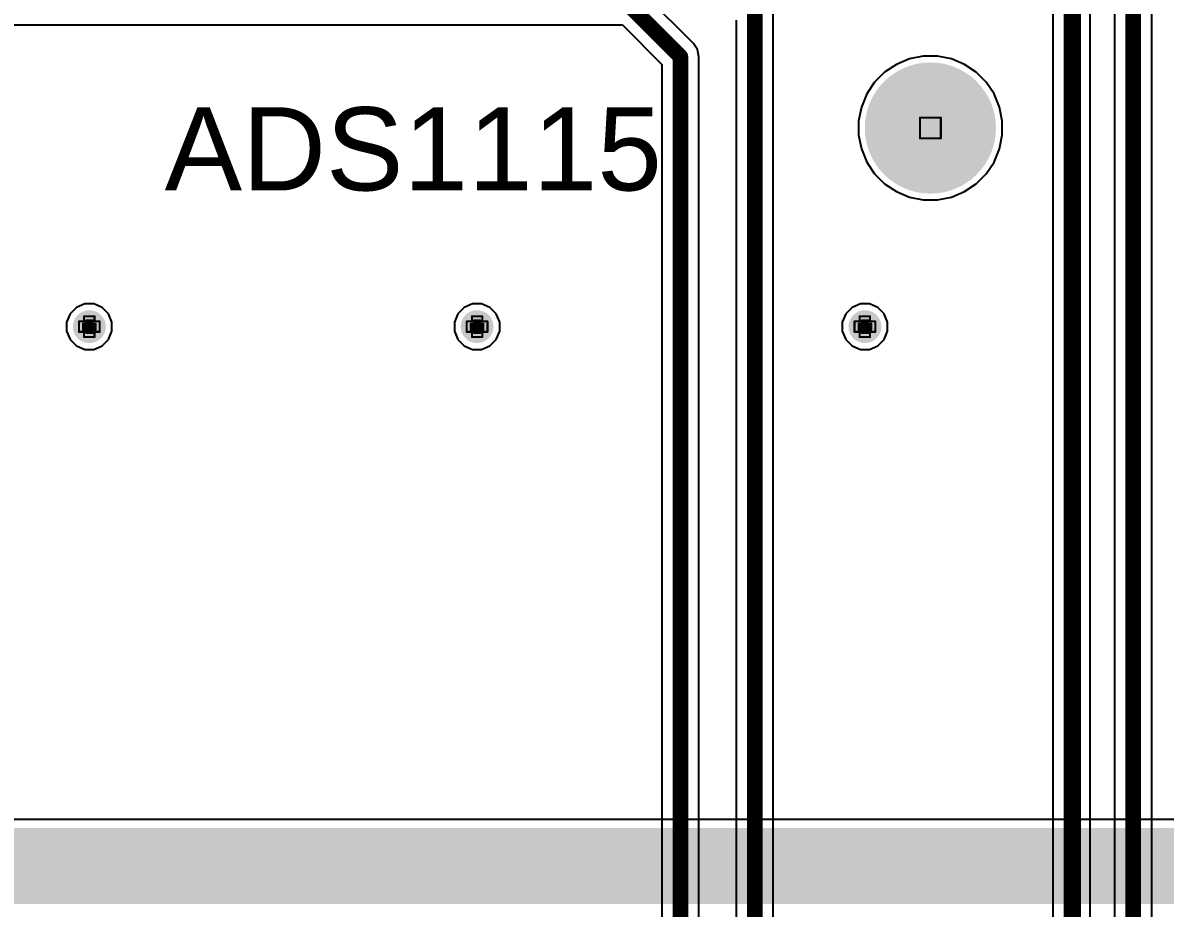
# Model space of a CAD drawing. Header units: inches. Extents: x -7 to 5163, y -3 to 5149.
# Drawn here: x 140.64 to 168.55, y 81.41 to 103.03 of the extents above; entities that cross this region are included whole.
import ezdxf

# ---------------------------------------------------------------- set-up
doc = ezdxf.new("R2010")
doc.units = ezdxf.units.IN
for name, color, linetype in [('Bottom Layer', 5, 'Continuous'), ('Bottom Solder', 6, 'Continuous'), ('Drill Drawing', 1, 'Continuous'), ('GND', 76, 'Continuous'), ('Multi-Layer', 9, 'Continuous'), ('Pad Holes', 156, 'Continuous'), ('PWR', 16, 'Continuous'), ('Top Layer', 1, 'Continuous'), ('Top Overlay', 2, 'Continuous'), ('Top Solder', 216, 'Continuous'), ('Via Holes', 16, 'Continuous')]:
    doc.layers.add(name, color=color, linetype=linetype)
doc.styles.add('Arial', font='', dxfattribs={"height": 0.2})
doc.styles.get('Arial').set_extended_font_data('Arial')

msp = doc.modelspace()

# ---------------------------------------------------------------- hatches: boundary and pattern name
at = {"layer": 'Bottom Layer'}
h = msp.add_hatch(color=5, dxfattribs=at)
edge = h.paths.add_edge_path()
edge.add_arc((162.814, 100.457), 1.5, 0, 360)
h = msp.add_hatch(color=5, dxfattribs=at)
edge = h.paths.add_edge_path()
edge.add_arc((142.265, 95.606), 0.3, 0, 360)
h = msp.add_hatch(color=5, dxfattribs=at)
edge = h.paths.add_edge_path()
edge.add_arc((151.74, 95.606), 0.3, 0, 360)
h = msp.add_hatch(color=5, dxfattribs=at)
edge = h.paths.add_edge_path()
edge.add_arc((161.214, 95.606), 0.3, 0, 360)
at = {"layer": 'Bottom Solder'}
h = msp.add_hatch(color=6, dxfattribs=at)
edge = h.paths.add_edge_path()
edge.add_arc((162.814, 100.457), 1.602, 0, 360)
h = msp.add_hatch(color=6, dxfattribs=at)
edge = h.paths.add_edge_path()
edge.add_arc((142.265, 95.606), 0.402, 0, 360)
h = msp.add_hatch(color=6, dxfattribs=at)
edge = h.paths.add_edge_path()
edge.add_arc((151.74, 95.606), 0.402, 0, 360)
h = msp.add_hatch(color=6, dxfattribs=at)
edge = h.paths.add_edge_path()
edge.add_arc((161.214, 95.606), 0.402, 0, 360)
at = {"layer": 'GND'}
h = msp.add_hatch(color=76, dxfattribs=at)
edge = h.paths.add_edge_path()
edge.add_arc((162.814, 100.457), 1.5, 0, 360)
h = msp.add_hatch(color=76, dxfattribs=at)
edge = h.paths.add_edge_path()
edge.add_arc((142.265, 95.606), 0.3, 0, 360)
h = msp.add_hatch(color=76, dxfattribs=at)
edge = h.paths.add_edge_path()
edge.add_arc((151.74, 95.606), 0.3, 0, 360)
h = msp.add_hatch(color=76, dxfattribs=at)
edge = h.paths.add_edge_path()
edge.add_arc((161.214, 95.606), 0.3, 0, 360)
at = {"layer": 'Multi-Layer'}
h = msp.add_hatch(color=9, dxfattribs=at)
edge = h.paths.add_edge_path()
edge.add_arc((162.814, 100.457), 1.5, 0, 360)
at = {"layer": 'Pad Holes'}
h = msp.add_hatch(color=7, dxfattribs=at)
edge = h.paths.add_edge_path()
edge.add_arc((162.814, 100.457), 1.5, 0, 360)
at = {"layer": 'PWR'}
h = msp.add_hatch(color=16, dxfattribs=at)
edge = h.paths.add_edge_path()
edge.add_arc((162.814, 100.457), 1.5, 0, 360)
h = msp.add_hatch(color=16, dxfattribs=at)
edge = h.paths.add_edge_path()
edge.add_arc((142.265, 95.606), 0.3, 0, 360)
h = msp.add_hatch(color=16, dxfattribs=at)
edge = h.paths.add_edge_path()
edge.add_arc((151.74, 95.606), 0.3, 0, 360)
h = msp.add_hatch(color=16, dxfattribs=at)
edge = h.paths.add_edge_path()
edge.add_arc((161.214, 95.606), 0.3, 0, 360)
at = {"layer": 'Top Layer'}
h = msp.add_hatch(color=1, dxfattribs=at)
edge = h.paths.add_edge_path()
edge.add_arc((162.814, 100.457), 1.5, 0, 360)
h = msp.add_hatch(color=1, dxfattribs=at)
edge = h.paths.add_edge_path()
edge.add_arc((142.265, 95.606), 0.3, 0, 360)
h = msp.add_hatch(color=1, dxfattribs=at)
edge = h.paths.add_edge_path()
edge.add_arc((151.74, 95.606), 0.3, 0, 360)
h = msp.add_hatch(color=1, dxfattribs=at)
edge = h.paths.add_edge_path()
edge.add_arc((161.214, 95.606), 0.3, 0, 360)
msp.add_hatch(color=1, dxfattribs=at).paths.add_polyline_path([(83.826, 81.509), (188.892, 81.509), (188.892, 83.363), (83.826, 83.363)])
at = {"layer": 'Top Solder'}
h = msp.add_hatch(color=216, dxfattribs=at)
edge = h.paths.add_edge_path()
edge.add_arc((162.814, 100.457), 1.602, 0, 360)
h = msp.add_hatch(color=216, dxfattribs=at)
edge = h.paths.add_edge_path()
edge.add_arc((142.265, 95.606), 0.402, 0, 360)
h = msp.add_hatch(color=216, dxfattribs=at)
edge = h.paths.add_edge_path()
edge.add_arc((151.74, 95.606), 0.402, 0, 360)
h = msp.add_hatch(color=216, dxfattribs=at)
edge = h.paths.add_edge_path()
edge.add_arc((161.214, 95.606), 0.402, 0, 360)
at = {"layer": 'Via Holes'}
h = msp.add_hatch(color=7, dxfattribs=at)
edge = h.paths.add_edge_path()
edge.add_arc((142.265, 95.606), 0.15, 0, 360)
h = msp.add_hatch(color=7, dxfattribs=at)
edge = h.paths.add_edge_path()
edge.add_arc((151.74, 95.606), 0.15, 0, 360)
h = msp.add_hatch(color=7, dxfattribs=at)
edge = h.paths.add_edge_path()
edge.add_arc((161.214, 95.606), 0.15, 0, 360)

# ---------------------------------------------------------------- linework, layer by layer
at = {"layer": 'Bottom Layer'}
for p, q in [((168.22, 36.652), (168.22, 106.119)), ((167.314, 105.932), (167.314, 36.652)), ((166.715, 35.475), (166.715, 104.767)), ((165.808, 104.579), (165.808, 35.287)), ((157.026, 102.519), (155.796, 103.749)), ((158.976, 40.674), (158.976, 103.275)), ((158.069, 103.088), (158.069, 40.486)), ((135.712, 102.976), (155.288, 102.976)), ((155.288, 102.976), (156.252, 102.011)), ((157.124, 102.372), (157.026, 102.519)), ((157.159, 102.199), (157.124, 102.372)), ((157.159, 39.951), (157.159, 102.199)), ((162.302, 102.144), (161.983, 102.011)), ((162.641, 102.211), (162.302, 102.144)), ((162.987, 102.211), (162.641, 102.211)), ((163.326, 102.144), (162.987, 102.211)), ((163.645, 102.011), (163.326, 102.144)), ((156.252, 102.011), (156.252, 39.763)), ((161.983, 102.011), (161.696, 101.819)), ((163.932, 101.819), (163.645, 102.011)), ((161.696, 101.819), (161.452, 101.575)), ((164.176, 101.575), (163.932, 101.819)), ((161.452, 101.575), (161.26, 101.288)), ((164.368, 101.288), (164.176, 101.575)), ((161.26, 101.288), (161.127, 100.969)), ((164.501, 100.969), (164.368, 101.288)), ((161.127, 100.969), (161.06, 100.63)), ((164.568, 100.63), (164.501, 100.969)), ((161.06, 100.63), (161.06, 100.284)), ((164.568, 100.284), (164.568, 100.63)), ((161.06, 100.284), (161.127, 99.945)), ((164.501, 99.945), (164.568, 100.284)), ((161.127, 99.945), (161.26, 99.626)), ((164.368, 99.626), (164.501, 99.945)), ((161.26, 99.626), (161.452, 99.339)), ((164.176, 99.339), (164.368, 99.626)), ((161.452, 99.339), (161.696, 99.095)), ((161.696, 99.095), (161.983, 98.903)), ((163.645, 98.903), (163.932, 99.095)), ((163.932, 99.095), (164.176, 99.339)), ((161.983, 98.903), (162.302, 98.77)), ((163.326, 98.77), (163.645, 98.903)), ((162.302, 98.77), (162.641, 98.703)), ((162.641, 98.703), (162.987, 98.703)), ((162.987, 98.703), (163.326, 98.77))]:
    msp.add_line(p, q, dxfattribs=at)
for points in [[(167.767, 36.322, 0.381, 0.381, 0), (167.767, 106.119, 0.381, 0.381, 0)], [(166.262, 35.287, 0.381, 0.381, 0), (166.262, 104.767, 0.381, 0.381, 0)], [(155.476, 103.429, 0.381, 0.381, 0), (156.706, 102.199, 0.381, 0.381, 0)], [(158.523, 40.486, 0.381, 0.381, 0), (158.523, 103.275, 0.381, 0.381, 0)], [(156.706, 39.763, 0.381, 0.381, 0), (156.706, 102.199, 0.381, 0.381, 0)]]:
    msp.add_lwpolyline(points, format="xyseb", dxfattribs=at)
msp.add_lwpolyline([(156.61, 102.199, 0.191, 0.191, 1), (156.801, 102.199, 0.191, 0.191, 1)], format="xyseb", close=True, dxfattribs=at)
msp.add_lwpolyline([(156.61, 102.199, 0.191, 0.191, 1), (156.801, 102.199, 0.191, 0.191, 1)], format="xyseb", close=True, dxfattribs=at)
at = {"layer": 'Drill Drawing'}
for points in [[(162.56, 100.711, 0.0508, 0.0508, 0), (163.068, 100.711, 0.0508, 0.0508, 0)], [(162.56, 100.203, 0.0508, 0.0508, 0), (162.56, 100.711, 0.0508, 0.0508, 0)], [(163.068, 100.203, 0.0508, 0.0508, 0), (163.068, 100.711, 0.0508, 0.0508, 0)], [(162.56, 100.203, 0.0508, 0.0508, 0), (163.068, 100.203, 0.0508, 0.0508, 0)], [(142.011, 95.479, 0.0508, 0.0508, 0), (142.011, 95.733, 0.0508, 0.0508, 0)], [(142.011, 95.733, 0.0508, 0.0508, 0), (142.138, 95.733, 0.0508, 0.0508, 0)], [(142.138, 95.733, 0.0508, 0.0508, 0), (142.138, 95.86, 0.0508, 0.0508, 0)], [(142.138, 95.86, 0.0508, 0.0508, 0), (142.392, 95.86, 0.0508, 0.0508, 0)], [(142.189, 95.682, 0.0508, 0.0508, 0), (142.189, 95.758, 0.0508, 0.0508, 0)], [(142.189, 95.758, 0.0508, 0.0508, 0), (142.342, 95.758, 0.0508, 0.0508, 0)], [(142.342, 95.682, 0.0508, 0.0508, 0), (142.342, 95.758, 0.0508, 0.0508, 0)], [(142.392, 95.733, 0.0508, 0.0508, 0), (142.392, 95.86, 0.0508, 0.0508, 0)], [(142.392, 95.733, 0.0508, 0.0508, 0), (142.519, 95.733, 0.0508, 0.0508, 0)], [(142.519, 95.479, 0.0508, 0.0508, 0), (142.519, 95.733, 0.0508, 0.0508, 0)], [(151.486, 95.479, 0.0508, 0.0508, 0), (151.486, 95.733, 0.0508, 0.0508, 0)], [(151.486, 95.733, 0.0508, 0.0508, 0), (151.613, 95.733, 0.0508, 0.0508, 0)], [(151.613, 95.733, 0.0508, 0.0508, 0), (151.613, 95.86, 0.0508, 0.0508, 0)], [(151.613, 95.86, 0.0508, 0.0508, 0), (151.867, 95.86, 0.0508, 0.0508, 0)], [(151.663, 95.682, 0.0508, 0.0508, 0), (151.663, 95.758, 0.0508, 0.0508, 0)], [(151.663, 95.758, 0.0508, 0.0508, 0), (151.816, 95.758, 0.0508, 0.0508, 0)], [(151.816, 95.682, 0.0508, 0.0508, 0), (151.816, 95.758, 0.0508, 0.0508, 0)], [(151.867, 95.733, 0.0508, 0.0508, 0), (151.867, 95.86, 0.0508, 0.0508, 0)], [(151.867, 95.733, 0.0508, 0.0508, 0), (151.994, 95.733, 0.0508, 0.0508, 0)], [(151.994, 95.479, 0.0508, 0.0508, 0), (151.994, 95.733, 0.0508, 0.0508, 0)], [(160.96, 95.479, 0.0508, 0.0508, 0), (160.96, 95.733, 0.0508, 0.0508, 0)], [(160.96, 95.733, 0.0508, 0.0508, 0), (161.087, 95.733, 0.0508, 0.0508, 0)], [(161.087, 95.733, 0.0508, 0.0508, 0), (161.087, 95.86, 0.0508, 0.0508, 0)], [(161.087, 95.86, 0.0508, 0.0508, 0), (161.341, 95.86, 0.0508, 0.0508, 0)], [(161.138, 95.682, 0.0508, 0.0508, 0), (161.138, 95.758, 0.0508, 0.0508, 0)], [(161.138, 95.758, 0.0508, 0.0508, 0), (161.29, 95.758, 0.0508, 0.0508, 0)], [(161.29, 95.682, 0.0508, 0.0508, 0), (161.29, 95.758, 0.0508, 0.0508, 0)], [(161.341, 95.733, 0.0508, 0.0508, 0), (161.341, 95.86, 0.0508, 0.0508, 0)], [(161.341, 95.733, 0.0508, 0.0508, 0), (161.468, 95.733, 0.0508, 0.0508, 0)], [(161.468, 95.479, 0.0508, 0.0508, 0), (161.468, 95.733, 0.0508, 0.0508, 0)], [(142.011, 95.479, 0.0508, 0.0508, 0), (142.138, 95.479, 0.0508, 0.0508, 0)], [(142.113, 95.529, 0.0508, 0.0508, 0), (142.113, 95.682, 0.0508, 0.0508, 0)], [(142.113, 95.682, 0.0508, 0.0508, 0), (142.189, 95.682, 0.0508, 0.0508, 0)], [(142.113, 95.529, 0.0508, 0.0508, 0), (142.189, 95.529, 0.0508, 0.0508, 0)], [(142.138, 95.352, 0.0508, 0.0508, 0), (142.138, 95.479, 0.0508, 0.0508, 0)], [(142.189, 95.453, 0.0508, 0.0508, 0), (142.189, 95.529, 0.0508, 0.0508, 0)], [(142.189, 95.453, 0.0508, 0.0508, 0), (142.342, 95.453, 0.0508, 0.0508, 0)], [(142.342, 95.682, 0.0508, 0.0508, 0), (142.418, 95.682, 0.0508, 0.0508, 0)], [(142.342, 95.529, 0.0508, 0.0508, 0), (142.418, 95.529, 0.0508, 0.0508, 0)], [(142.342, 95.453, 0.0508, 0.0508, 0), (142.342, 95.529, 0.0508, 0.0508, 0)], [(142.392, 95.479, 0.0508, 0.0508, 0), (142.519, 95.479, 0.0508, 0.0508, 0)], [(142.392, 95.352, 0.0508, 0.0508, 0), (142.392, 95.479, 0.0508, 0.0508, 0)], [(142.418, 95.529, 0.0508, 0.0508, 0), (142.418, 95.682, 0.0508, 0.0508, 0)], [(151.486, 95.479, 0.0508, 0.0508, 0), (151.613, 95.479, 0.0508, 0.0508, 0)], [(151.587, 95.529, 0.0508, 0.0508, 0), (151.587, 95.682, 0.0508, 0.0508, 0)], [(151.587, 95.682, 0.0508, 0.0508, 0), (151.663, 95.682, 0.0508, 0.0508, 0)], [(151.587, 95.529, 0.0508, 0.0508, 0), (151.663, 95.529, 0.0508, 0.0508, 0)], [(151.613, 95.352, 0.0508, 0.0508, 0), (151.613, 95.479, 0.0508, 0.0508, 0)], [(151.663, 95.453, 0.0508, 0.0508, 0), (151.663, 95.529, 0.0508, 0.0508, 0)], [(151.663, 95.453, 0.0508, 0.0508, 0), (151.816, 95.453, 0.0508, 0.0508, 0)], [(151.816, 95.682, 0.0508, 0.0508, 0), (151.892, 95.682, 0.0508, 0.0508, 0)], [(151.816, 95.529, 0.0508, 0.0508, 0), (151.892, 95.529, 0.0508, 0.0508, 0)], [(151.816, 95.453, 0.0508, 0.0508, 0), (151.816, 95.529, 0.0508, 0.0508, 0)], [(151.867, 95.479, 0.0508, 0.0508, 0), (151.994, 95.479, 0.0508, 0.0508, 0)], [(151.867, 95.352, 0.0508, 0.0508, 0), (151.867, 95.479, 0.0508, 0.0508, 0)], [(151.892, 95.529, 0.0508, 0.0508, 0), (151.892, 95.682, 0.0508, 0.0508, 0)], [(160.96, 95.479, 0.0508, 0.0508, 0), (161.087, 95.479, 0.0508, 0.0508, 0)], [(161.061, 95.529, 0.0508, 0.0508, 0), (161.061, 95.682, 0.0508, 0.0508, 0)], [(161.061, 95.682, 0.0508, 0.0508, 0), (161.138, 95.682, 0.0508, 0.0508, 0)], [(161.061, 95.529, 0.0508, 0.0508, 0), (161.138, 95.529, 0.0508, 0.0508, 0)], [(161.087, 95.352, 0.0508, 0.0508, 0), (161.087, 95.479, 0.0508, 0.0508, 0)], [(161.138, 95.453, 0.0508, 0.0508, 0), (161.138, 95.529, 0.0508, 0.0508, 0)], [(161.138, 95.453, 0.0508, 0.0508, 0), (161.29, 95.453, 0.0508, 0.0508, 0)], [(161.29, 95.682, 0.0508, 0.0508, 0), (161.366, 95.682, 0.0508, 0.0508, 0)], [(161.29, 95.529, 0.0508, 0.0508, 0), (161.366, 95.529, 0.0508, 0.0508, 0)], [(161.29, 95.453, 0.0508, 0.0508, 0), (161.29, 95.529, 0.0508, 0.0508, 0)], [(161.341, 95.479, 0.0508, 0.0508, 0), (161.468, 95.479, 0.0508, 0.0508, 0)], [(161.341, 95.352, 0.0508, 0.0508, 0), (161.341, 95.479, 0.0508, 0.0508, 0)], [(161.366, 95.529, 0.0508, 0.0508, 0), (161.366, 95.682, 0.0508, 0.0508, 0)], [(142.138, 95.352, 0.0508, 0.0508, 0), (142.392, 95.352, 0.0508, 0.0508, 0)], [(151.613, 95.352, 0.0508, 0.0508, 0), (151.867, 95.352, 0.0508, 0.0508, 0)], [(161.087, 95.352, 0.0508, 0.0508, 0), (161.341, 95.352, 0.0508, 0.0508, 0)]]:
    msp.add_lwpolyline(points, format="xyseb", dxfattribs=at)
for points in [[(162.547, 100.711, 0.0254, 0.0254, 1), (162.573, 100.711, 0.0254, 0.0254, 1)], [(162.547, 100.711, 0.0254, 0.0254, 1), (162.573, 100.711, 0.0254, 0.0254, 1)], [(163.055, 100.711, 0.0254, 0.0254, 1), (163.081, 100.711, 0.0254, 0.0254, 1)], [(163.055, 100.711, 0.0254, 0.0254, 1), (163.081, 100.711, 0.0254, 0.0254, 1)], [(162.547, 100.203, 0.0254, 0.0254, 1), (162.573, 100.203, 0.0254, 0.0254, 1)], [(162.547, 100.203, 0.0254, 0.0254, 1), (162.573, 100.203, 0.0254, 0.0254, 1)], [(163.055, 100.203, 0.0254, 0.0254, 1), (163.081, 100.203, 0.0254, 0.0254, 1)], [(163.055, 100.203, 0.0254, 0.0254, 1), (163.081, 100.203, 0.0254, 0.0254, 1)], [(141.999, 95.733, 0.0254, 0.0254, 1), (142.024, 95.733, 0.0254, 0.0254, 1)], [(141.999, 95.733, 0.0254, 0.0254, 1), (142.024, 95.733, 0.0254, 0.0254, 1)], [(142.126, 95.86, 0.0254, 0.0254, 1), (142.151, 95.86, 0.0254, 0.0254, 1)], [(142.126, 95.86, 0.0254, 0.0254, 1), (142.151, 95.86, 0.0254, 0.0254, 1)], [(142.126, 95.733, 0.0254, 0.0254, 1), (142.151, 95.733, 0.0254, 0.0254, 1)], [(142.126, 95.733, 0.0254, 0.0254, 1), (142.151, 95.733, 0.0254, 0.0254, 1)], [(142.177, 95.758, 0.0254, 0.0254, 1), (142.202, 95.758, 0.0254, 0.0254, 1)], [(142.177, 95.758, 0.0254, 0.0254, 1), (142.202, 95.758, 0.0254, 0.0254, 1)], [(142.329, 95.758, 0.0254, 0.0254, 1), (142.354, 95.758, 0.0254, 0.0254, 1)], [(142.329, 95.758, 0.0254, 0.0254, 1), (142.354, 95.758, 0.0254, 0.0254, 1)], [(142.38, 95.86, 0.0254, 0.0254, 1), (142.405, 95.86, 0.0254, 0.0254, 1)], [(142.38, 95.86, 0.0254, 0.0254, 1), (142.405, 95.86, 0.0254, 0.0254, 1)], [(142.38, 95.733, 0.0254, 0.0254, 1), (142.405, 95.733, 0.0254, 0.0254, 1)], [(142.38, 95.733, 0.0254, 0.0254, 1), (142.405, 95.733, 0.0254, 0.0254, 1)], [(142.507, 95.733, 0.0254, 0.0254, 1), (142.532, 95.733, 0.0254, 0.0254, 1)], [(142.507, 95.733, 0.0254, 0.0254, 1), (142.532, 95.733, 0.0254, 0.0254, 1)], [(151.473, 95.733, 0.0254, 0.0254, 1), (151.498, 95.733, 0.0254, 0.0254, 1)], [(151.473, 95.733, 0.0254, 0.0254, 1), (151.498, 95.733, 0.0254, 0.0254, 1)], [(151.6, 95.86, 0.0254, 0.0254, 1), (151.625, 95.86, 0.0254, 0.0254, 1)], [(151.6, 95.86, 0.0254, 0.0254, 1), (151.625, 95.86, 0.0254, 0.0254, 1)], [(151.6, 95.733, 0.0254, 0.0254, 1), (151.625, 95.733, 0.0254, 0.0254, 1)], [(151.6, 95.733, 0.0254, 0.0254, 1), (151.625, 95.733, 0.0254, 0.0254, 1)], [(151.651, 95.758, 0.0254, 0.0254, 1), (151.676, 95.758, 0.0254, 0.0254, 1)], [(151.651, 95.758, 0.0254, 0.0254, 1), (151.676, 95.758, 0.0254, 0.0254, 1)], [(151.803, 95.758, 0.0254, 0.0254, 1), (151.828, 95.758, 0.0254, 0.0254, 1)], [(151.803, 95.758, 0.0254, 0.0254, 1), (151.828, 95.758, 0.0254, 0.0254, 1)], [(151.854, 95.86, 0.0254, 0.0254, 1), (151.879, 95.86, 0.0254, 0.0254, 1)], [(151.854, 95.86, 0.0254, 0.0254, 1), (151.879, 95.86, 0.0254, 0.0254, 1)], [(151.854, 95.733, 0.0254, 0.0254, 1), (151.879, 95.733, 0.0254, 0.0254, 1)], [(151.854, 95.733, 0.0254, 0.0254, 1), (151.879, 95.733, 0.0254, 0.0254, 1)], [(151.981, 95.733, 0.0254, 0.0254, 1), (152.006, 95.733, 0.0254, 0.0254, 1)], [(151.981, 95.733, 0.0254, 0.0254, 1), (152.006, 95.733, 0.0254, 0.0254, 1)], [(160.947, 95.733, 0.0254, 0.0254, 1), (160.972, 95.733, 0.0254, 0.0254, 1)], [(160.947, 95.733, 0.0254, 0.0254, 1), (160.972, 95.733, 0.0254, 0.0254, 1)], [(161.074, 95.86, 0.0254, 0.0254, 1), (161.1, 95.86, 0.0254, 0.0254, 1)], [(161.074, 95.86, 0.0254, 0.0254, 1), (161.1, 95.86, 0.0254, 0.0254, 1)], [(161.074, 95.733, 0.0254, 0.0254, 1), (161.1, 95.733, 0.0254, 0.0254, 1)], [(161.074, 95.733, 0.0254, 0.0254, 1), (161.1, 95.733, 0.0254, 0.0254, 1)], [(161.125, 95.758, 0.0254, 0.0254, 1), (161.15, 95.758, 0.0254, 0.0254, 1)], [(161.125, 95.758, 0.0254, 0.0254, 1), (161.15, 95.758, 0.0254, 0.0254, 1)], [(161.277, 95.758, 0.0254, 0.0254, 1), (161.303, 95.758, 0.0254, 0.0254, 1)], [(161.277, 95.758, 0.0254, 0.0254, 1), (161.303, 95.758, 0.0254, 0.0254, 1)], [(161.328, 95.86, 0.0254, 0.0254, 1), (161.353, 95.86, 0.0254, 0.0254, 1)], [(161.328, 95.86, 0.0254, 0.0254, 1), (161.353, 95.86, 0.0254, 0.0254, 1)], [(161.328, 95.733, 0.0254, 0.0254, 1), (161.353, 95.733, 0.0254, 0.0254, 1)], [(161.328, 95.733, 0.0254, 0.0254, 1), (161.353, 95.733, 0.0254, 0.0254, 1)], [(161.455, 95.733, 0.0254, 0.0254, 1), (161.481, 95.733, 0.0254, 0.0254, 1)], [(161.455, 95.733, 0.0254, 0.0254, 1), (161.481, 95.733, 0.0254, 0.0254, 1)], [(141.999, 95.479, 0.0254, 0.0254, 1), (142.024, 95.479, 0.0254, 0.0254, 1)], [(141.999, 95.479, 0.0254, 0.0254, 1), (142.024, 95.479, 0.0254, 0.0254, 1)], [(142.1, 95.682, 0.0254, 0.0254, 1), (142.126, 95.682, 0.0254, 0.0254, 1)], [(142.1, 95.682, 0.0254, 0.0254, 1), (142.126, 95.682, 0.0254, 0.0254, 1)], [(142.1, 95.529, 0.0254, 0.0254, 1), (142.126, 95.529, 0.0254, 0.0254, 1)], [(142.1, 95.529, 0.0254, 0.0254, 1), (142.126, 95.529, 0.0254, 0.0254, 1)], [(142.126, 95.479, 0.0254, 0.0254, 1), (142.151, 95.479, 0.0254, 0.0254, 1)], [(142.126, 95.479, 0.0254, 0.0254, 1), (142.151, 95.479, 0.0254, 0.0254, 1)], [(142.177, 95.682, 0.0254, 0.0254, 1), (142.202, 95.682, 0.0254, 0.0254, 1)], [(142.177, 95.682, 0.0254, 0.0254, 1), (142.202, 95.682, 0.0254, 0.0254, 1)], [(142.177, 95.529, 0.0254, 0.0254, 1), (142.202, 95.529, 0.0254, 0.0254, 1)], [(142.177, 95.529, 0.0254, 0.0254, 1), (142.202, 95.529, 0.0254, 0.0254, 1)], [(142.177, 95.453, 0.0254, 0.0254, 1), (142.202, 95.453, 0.0254, 0.0254, 1)], [(142.177, 95.453, 0.0254, 0.0254, 1), (142.202, 95.453, 0.0254, 0.0254, 1)], [(142.329, 95.682, 0.0254, 0.0254, 1), (142.354, 95.682, 0.0254, 0.0254, 1)], [(142.329, 95.682, 0.0254, 0.0254, 1), (142.354, 95.682, 0.0254, 0.0254, 1)], [(142.329, 95.529, 0.0254, 0.0254, 1), (142.354, 95.529, 0.0254, 0.0254, 1)], [(142.329, 95.529, 0.0254, 0.0254, 1), (142.354, 95.529, 0.0254, 0.0254, 1)], [(142.329, 95.453, 0.0254, 0.0254, 1), (142.354, 95.453, 0.0254, 0.0254, 1)], [(142.329, 95.453, 0.0254, 0.0254, 1), (142.354, 95.453, 0.0254, 0.0254, 1)], [(142.38, 95.479, 0.0254, 0.0254, 1), (142.405, 95.479, 0.0254, 0.0254, 1)], [(142.38, 95.479, 0.0254, 0.0254, 1), (142.405, 95.479, 0.0254, 0.0254, 1)], [(142.405, 95.682, 0.0254, 0.0254, 1), (142.43, 95.682, 0.0254, 0.0254, 1)], [(142.405, 95.682, 0.0254, 0.0254, 1), (142.43, 95.682, 0.0254, 0.0254, 1)], [(142.405, 95.529, 0.0254, 0.0254, 1), (142.43, 95.529, 0.0254, 0.0254, 1)], [(142.405, 95.529, 0.0254, 0.0254, 1), (142.43, 95.529, 0.0254, 0.0254, 1)], [(142.507, 95.479, 0.0254, 0.0254, 1), (142.532, 95.479, 0.0254, 0.0254, 1)], [(142.507, 95.479, 0.0254, 0.0254, 1), (142.532, 95.479, 0.0254, 0.0254, 1)], [(151.473, 95.479, 0.0254, 0.0254, 1), (151.498, 95.479, 0.0254, 0.0254, 1)], [(151.473, 95.479, 0.0254, 0.0254, 1), (151.498, 95.479, 0.0254, 0.0254, 1)], [(151.575, 95.682, 0.0254, 0.0254, 1), (151.6, 95.682, 0.0254, 0.0254, 1)], [(151.575, 95.682, 0.0254, 0.0254, 1), (151.6, 95.682, 0.0254, 0.0254, 1)], [(151.575, 95.529, 0.0254, 0.0254, 1), (151.6, 95.529, 0.0254, 0.0254, 1)], [(151.575, 95.529, 0.0254, 0.0254, 1), (151.6, 95.529, 0.0254, 0.0254, 1)], [(151.6, 95.479, 0.0254, 0.0254, 1), (151.625, 95.479, 0.0254, 0.0254, 1)], [(151.6, 95.479, 0.0254, 0.0254, 1), (151.625, 95.479, 0.0254, 0.0254, 1)], [(151.651, 95.682, 0.0254, 0.0254, 1), (151.676, 95.682, 0.0254, 0.0254, 1)], [(151.651, 95.682, 0.0254, 0.0254, 1), (151.676, 95.682, 0.0254, 0.0254, 1)], [(151.651, 95.529, 0.0254, 0.0254, 1), (151.676, 95.529, 0.0254, 0.0254, 1)], [(151.651, 95.529, 0.0254, 0.0254, 1), (151.676, 95.529, 0.0254, 0.0254, 1)], [(151.651, 95.453, 0.0254, 0.0254, 1), (151.676, 95.453, 0.0254, 0.0254, 1)], [(151.651, 95.453, 0.0254, 0.0254, 1), (151.676, 95.453, 0.0254, 0.0254, 1)], [(151.803, 95.682, 0.0254, 0.0254, 1), (151.828, 95.682, 0.0254, 0.0254, 1)], [(151.803, 95.682, 0.0254, 0.0254, 1), (151.828, 95.682, 0.0254, 0.0254, 1)], [(151.803, 95.529, 0.0254, 0.0254, 1), (151.828, 95.529, 0.0254, 0.0254, 1)], [(151.803, 95.529, 0.0254, 0.0254, 1), (151.828, 95.529, 0.0254, 0.0254, 1)], [(151.803, 95.453, 0.0254, 0.0254, 1), (151.828, 95.453, 0.0254, 0.0254, 1)], [(151.803, 95.453, 0.0254, 0.0254, 1), (151.828, 95.453, 0.0254, 0.0254, 1)], [(151.854, 95.479, 0.0254, 0.0254, 1), (151.879, 95.479, 0.0254, 0.0254, 1)], [(151.854, 95.479, 0.0254, 0.0254, 1), (151.879, 95.479, 0.0254, 0.0254, 1)], [(151.879, 95.682, 0.0254, 0.0254, 1), (151.905, 95.682, 0.0254, 0.0254, 1)], [(151.879, 95.682, 0.0254, 0.0254, 1), (151.905, 95.682, 0.0254, 0.0254, 1)], [(151.879, 95.529, 0.0254, 0.0254, 1), (151.905, 95.529, 0.0254, 0.0254, 1)], [(151.879, 95.529, 0.0254, 0.0254, 1), (151.905, 95.529, 0.0254, 0.0254, 1)], [(151.981, 95.479, 0.0254, 0.0254, 1), (152.006, 95.479, 0.0254, 0.0254, 1)], [(151.981, 95.479, 0.0254, 0.0254, 1), (152.006, 95.479, 0.0254, 0.0254, 1)], [(160.947, 95.479, 0.0254, 0.0254, 1), (160.972, 95.479, 0.0254, 0.0254, 1)], [(160.947, 95.479, 0.0254, 0.0254, 1), (160.972, 95.479, 0.0254, 0.0254, 1)], [(161.049, 95.682, 0.0254, 0.0254, 1), (161.074, 95.682, 0.0254, 0.0254, 1)], [(161.049, 95.682, 0.0254, 0.0254, 1), (161.074, 95.682, 0.0254, 0.0254, 1)], [(161.049, 95.529, 0.0254, 0.0254, 1), (161.074, 95.529, 0.0254, 0.0254, 1)], [(161.049, 95.529, 0.0254, 0.0254, 1), (161.074, 95.529, 0.0254, 0.0254, 1)], [(161.074, 95.479, 0.0254, 0.0254, 1), (161.1, 95.479, 0.0254, 0.0254, 1)], [(161.074, 95.479, 0.0254, 0.0254, 1), (161.1, 95.479, 0.0254, 0.0254, 1)], [(161.125, 95.682, 0.0254, 0.0254, 1), (161.15, 95.682, 0.0254, 0.0254, 1)], [(161.125, 95.682, 0.0254, 0.0254, 1), (161.15, 95.682, 0.0254, 0.0254, 1)], [(161.125, 95.529, 0.0254, 0.0254, 1), (161.15, 95.529, 0.0254, 0.0254, 1)], [(161.125, 95.529, 0.0254, 0.0254, 1), (161.15, 95.529, 0.0254, 0.0254, 1)], [(161.125, 95.453, 0.0254, 0.0254, 1), (161.15, 95.453, 0.0254, 0.0254, 1)], [(161.125, 95.453, 0.0254, 0.0254, 1), (161.15, 95.453, 0.0254, 0.0254, 1)], [(161.277, 95.682, 0.0254, 0.0254, 1), (161.303, 95.682, 0.0254, 0.0254, 1)], [(161.277, 95.682, 0.0254, 0.0254, 1), (161.303, 95.682, 0.0254, 0.0254, 1)], [(161.277, 95.529, 0.0254, 0.0254, 1), (161.303, 95.529, 0.0254, 0.0254, 1)], [(161.277, 95.529, 0.0254, 0.0254, 1), (161.303, 95.529, 0.0254, 0.0254, 1)], [(161.277, 95.453, 0.0254, 0.0254, 1), (161.303, 95.453, 0.0254, 0.0254, 1)], [(161.277, 95.453, 0.0254, 0.0254, 1), (161.303, 95.453, 0.0254, 0.0254, 1)], [(161.328, 95.479, 0.0254, 0.0254, 1), (161.353, 95.479, 0.0254, 0.0254, 1)], [(161.328, 95.479, 0.0254, 0.0254, 1), (161.353, 95.479, 0.0254, 0.0254, 1)], [(161.353, 95.682, 0.0254, 0.0254, 1), (161.379, 95.682, 0.0254, 0.0254, 1)], [(161.353, 95.682, 0.0254, 0.0254, 1), (161.379, 95.682, 0.0254, 0.0254, 1)], [(161.353, 95.529, 0.0254, 0.0254, 1), (161.379, 95.529, 0.0254, 0.0254, 1)], [(161.353, 95.529, 0.0254, 0.0254, 1), (161.379, 95.529, 0.0254, 0.0254, 1)], [(161.455, 95.479, 0.0254, 0.0254, 1), (161.481, 95.479, 0.0254, 0.0254, 1)], [(161.455, 95.479, 0.0254, 0.0254, 1), (161.481, 95.479, 0.0254, 0.0254, 1)], [(142.126, 95.352, 0.0254, 0.0254, 1), (142.151, 95.352, 0.0254, 0.0254, 1)], [(142.126, 95.352, 0.0254, 0.0254, 1), (142.151, 95.352, 0.0254, 0.0254, 1)], [(142.38, 95.352, 0.0254, 0.0254, 1), (142.405, 95.352, 0.0254, 0.0254, 1)], [(142.38, 95.352, 0.0254, 0.0254, 1), (142.405, 95.352, 0.0254, 0.0254, 1)], [(151.6, 95.352, 0.0254, 0.0254, 1), (151.625, 95.352, 0.0254, 0.0254, 1)], [(151.6, 95.352, 0.0254, 0.0254, 1), (151.625, 95.352, 0.0254, 0.0254, 1)], [(151.854, 95.352, 0.0254, 0.0254, 1), (151.879, 95.352, 0.0254, 0.0254, 1)], [(151.854, 95.352, 0.0254, 0.0254, 1), (151.879, 95.352, 0.0254, 0.0254, 1)], [(161.074, 95.352, 0.0254, 0.0254, 1), (161.1, 95.352, 0.0254, 0.0254, 1)], [(161.074, 95.352, 0.0254, 0.0254, 1), (161.1, 95.352, 0.0254, 0.0254, 1)], [(161.328, 95.352, 0.0254, 0.0254, 1), (161.353, 95.352, 0.0254, 0.0254, 1)], [(161.328, 95.352, 0.0254, 0.0254, 1), (161.353, 95.352, 0.0254, 0.0254, 1)]]:
    msp.add_lwpolyline(points, format="xyseb", close=True, dxfattribs=at)
at = {"layer": 'GND'}
for p, q in [((162.302, 102.144), (161.983, 102.011)), ((162.641, 102.211), (162.302, 102.144)), ((162.987, 102.211), (162.641, 102.211)), ((163.326, 102.144), (162.987, 102.211)), ((163.645, 102.011), (163.326, 102.144)), ((161.983, 102.011), (161.696, 101.819)), ((163.932, 101.819), (163.645, 102.011)), ((161.696, 101.819), (161.452, 101.575)), ((164.176, 101.575), (163.932, 101.819)), ((161.452, 101.575), (161.26, 101.288)), ((164.368, 101.288), (164.176, 101.575)), ((161.26, 101.288), (161.127, 100.969)), ((164.501, 100.969), (164.368, 101.288)), ((161.127, 100.969), (161.06, 100.63)), ((164.568, 100.63), (164.501, 100.969)), ((161.06, 100.63), (161.06, 100.284)), ((164.568, 100.284), (164.568, 100.63)), ((161.06, 100.284), (161.127, 99.945)), ((164.501, 99.945), (164.568, 100.284)), ((161.127, 99.945), (161.26, 99.626)), ((164.368, 99.626), (164.501, 99.945)), ((161.26, 99.626), (161.452, 99.339)), ((164.176, 99.339), (164.368, 99.626)), ((161.452, 99.339), (161.696, 99.095)), ((161.696, 99.095), (161.983, 98.903)), ((163.645, 98.903), (163.932, 99.095)), ((163.932, 99.095), (164.176, 99.339)), ((161.983, 98.903), (162.302, 98.77)), ((163.326, 98.77), (163.645, 98.903)), ((162.302, 98.77), (162.641, 98.703)), ((162.641, 98.703), (162.987, 98.703)), ((162.987, 98.703), (163.326, 98.77))]:
    msp.add_line(p, q, dxfattribs=at)
at = {"layer": 'PWR'}
for p, q in [((162.302, 102.144), (161.983, 102.011)), ((162.641, 102.211), (162.302, 102.144)), ((162.987, 102.211), (162.641, 102.211)), ((163.326, 102.144), (162.987, 102.211)), ((163.645, 102.011), (163.326, 102.144)), ((161.983, 102.011), (161.696, 101.819)), ((163.932, 101.819), (163.645, 102.011)), ((161.696, 101.819), (161.452, 101.575)), ((164.176, 101.575), (163.932, 101.819)), ((161.452, 101.575), (161.26, 101.288)), ((164.368, 101.288), (164.176, 101.575)), ((161.26, 101.288), (161.127, 100.969)), ((164.501, 100.969), (164.368, 101.288)), ((161.127, 100.969), (161.06, 100.63)), ((164.568, 100.63), (164.501, 100.969)), ((161.06, 100.63), (161.06, 100.284)), ((164.568, 100.284), (164.568, 100.63)), ((161.06, 100.284), (161.127, 99.945)), ((164.501, 99.945), (164.568, 100.284)), ((161.127, 99.945), (161.26, 99.626)), ((164.368, 99.626), (164.501, 99.945)), ((161.26, 99.626), (161.452, 99.339)), ((164.176, 99.339), (164.368, 99.626)), ((161.452, 99.339), (161.696, 99.095)), ((161.696, 99.095), (161.983, 98.903)), ((163.645, 98.903), (163.932, 99.095)), ((163.932, 99.095), (164.176, 99.339)), ((161.983, 98.903), (162.302, 98.77)), ((163.326, 98.77), (163.645, 98.903)), ((162.302, 98.77), (162.641, 98.703)), ((162.641, 98.703), (162.987, 98.703)), ((162.987, 98.703), (163.326, 98.77)), ((141.952, 96.075), (141.796, 95.919)), ((142.155, 96.16), (141.952, 96.075)), ((142.376, 96.16), (142.155, 96.16)), ((142.579, 96.075), (142.376, 96.16)), ((142.735, 95.919), (142.579, 96.075)), ((151.426, 96.075), (151.27, 95.919)), ((151.629, 96.16), (151.426, 96.075)), ((151.85, 96.16), (151.629, 96.16)), ((152.053, 96.075), (151.85, 96.16)), ((152.209, 95.919), (152.053, 96.075)), ((160.9, 96.075), (160.744, 95.919)), ((161.104, 96.16), (160.9, 96.075)), ((161.324, 96.16), (161.104, 96.16)), ((161.528, 96.075), (161.324, 96.16)), ((161.683, 95.919), (161.528, 96.075)), ((141.796, 95.919), (141.711, 95.716)), ((142.819, 95.716), (142.735, 95.919)), ((151.27, 95.919), (151.186, 95.716)), ((152.294, 95.716), (152.209, 95.919)), ((160.744, 95.919), (160.66, 95.716)), ((161.768, 95.716), (161.683, 95.919)), ((141.711, 95.716), (141.711, 95.495)), ((141.711, 95.495), (141.796, 95.292)), ((142.735, 95.292), (142.819, 95.495)), ((142.819, 95.495), (142.819, 95.716)), ((151.186, 95.716), (151.186, 95.495)), ((151.186, 95.495), (151.27, 95.292)), ((152.209, 95.292), (152.294, 95.495)), ((152.294, 95.495), (152.294, 95.716)), ((160.66, 95.716), (160.66, 95.495)), ((160.66, 95.495), (160.744, 95.292)), ((161.683, 95.292), (161.768, 95.495)), ((161.768, 95.495), (161.768, 95.716)), ((141.796, 95.292), (141.952, 95.136)), ((142.579, 95.136), (142.735, 95.292)), ((151.27, 95.292), (151.426, 95.136)), ((152.053, 95.136), (152.209, 95.292)), ((160.744, 95.292), (160.9, 95.136)), ((161.528, 95.136), (161.683, 95.292)), ((141.952, 95.136), (142.155, 95.052)), ((142.155, 95.052), (142.376, 95.052)), ((142.376, 95.052), (142.579, 95.136)), ((151.426, 95.136), (151.629, 95.052)), ((151.629, 95.052), (151.85, 95.052)), ((151.85, 95.052), (152.053, 95.136)), ((160.9, 95.136), (161.104, 95.052)), ((161.104, 95.052), (161.324, 95.052)), ((161.324, 95.052), (161.528, 95.136))]:
    msp.add_line(p, q, dxfattribs=at)
at = {"layer": 'Top Layer'}
for p, q in [((162.302, 102.144), (161.983, 102.011)), ((162.641, 102.211), (162.302, 102.144)), ((162.987, 102.211), (162.641, 102.211)), ((163.326, 102.144), (162.987, 102.211)), ((163.645, 102.011), (163.326, 102.144)), ((161.983, 102.011), (161.696, 101.819)), ((163.932, 101.819), (163.645, 102.011)), ((161.696, 101.819), (161.452, 101.575)), ((164.176, 101.575), (163.932, 101.819)), ((161.452, 101.575), (161.26, 101.288)), ((164.368, 101.288), (164.176, 101.575)), ((161.26, 101.288), (161.127, 100.969)), ((164.501, 100.969), (164.368, 101.288)), ((161.127, 100.969), (161.06, 100.63)), ((164.568, 100.63), (164.501, 100.969)), ((161.06, 100.63), (161.06, 100.284)), ((164.568, 100.284), (164.568, 100.63)), ((161.06, 100.284), (161.127, 99.945)), ((164.501, 99.945), (164.568, 100.284)), ((161.127, 99.945), (161.26, 99.626)), ((164.368, 99.626), (164.501, 99.945)), ((161.26, 99.626), (161.452, 99.339)), ((164.176, 99.339), (164.368, 99.626)), ((161.452, 99.339), (161.696, 99.095)), ((161.696, 99.095), (161.983, 98.903)), ((163.645, 98.903), (163.932, 99.095)), ((163.932, 99.095), (164.176, 99.339)), ((161.983, 98.903), (162.302, 98.77)), ((163.326, 98.77), (163.645, 98.903)), ((162.302, 98.77), (162.641, 98.703)), ((162.641, 98.703), (162.987, 98.703)), ((162.987, 98.703), (163.326, 98.77)), ((180.531, 83.57), (83.826, 83.57))]:
    msp.add_line(p, q, dxfattribs=at)
at = {"layer": 'Top Overlay'}
msp.add_lwpolyline([(166.368, 72.265, 0.254, 0.254, 0), (166.368, 104.265, 0.254, 0.254, 0)], format="xyseb", dxfattribs=at)

# ---------------------------------------------------------------- texts
at = {"layer": 'Top Overlay', "style": 'Arial'}
msp.add_text('ADS1115', height=2.032, dxfattribs=at).set_placement((144.105, 98.933))

doc.saveas('drawing.dxf')
